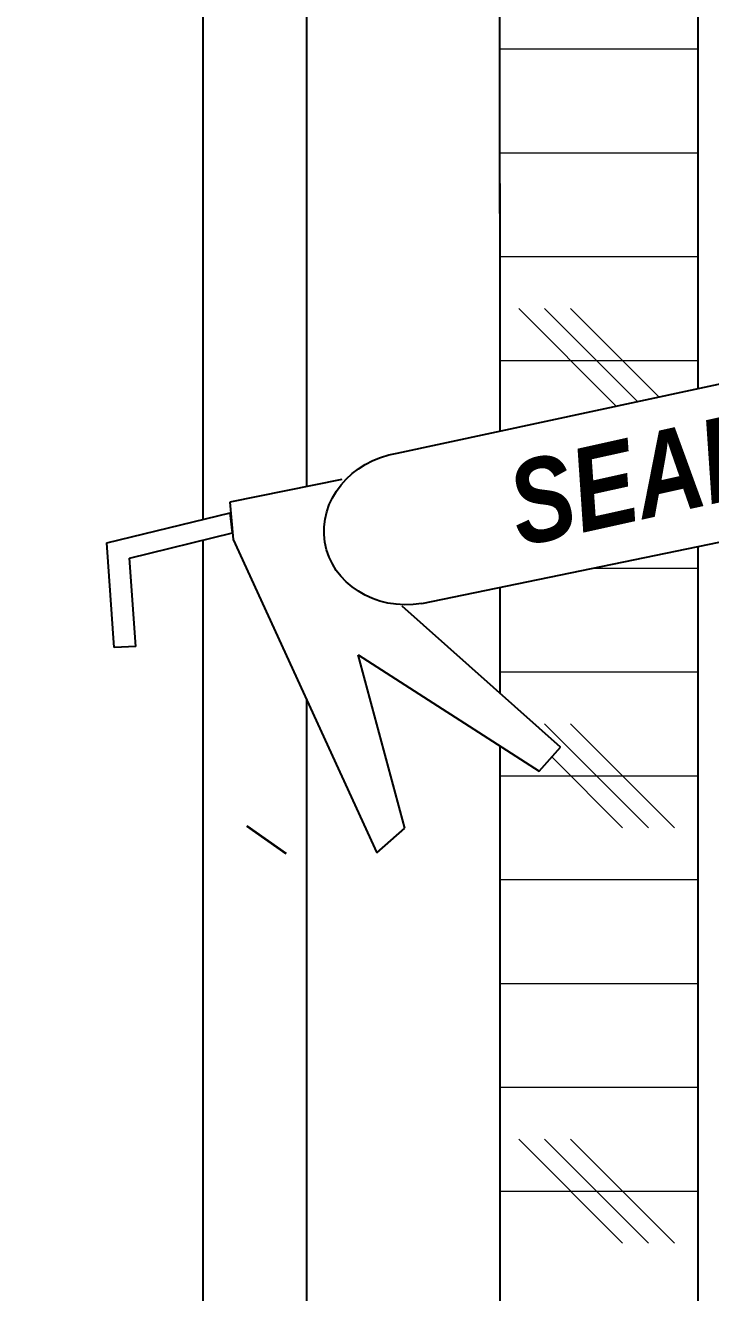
# Model space of a CAD drawing. Header units: inches. Extents: x -20.7 to 76.3, y -55.2 to 19.1.
# Drawn here: x 45.626 to 46.451, y -37.61 to -36.084 of the extents above; entities that cross this region are included whole.
import ezdxf

# ---------------------------------------------------------------- set-up
doc = ezdxf.new("R2010")
doc.units = ezdxf.units.IN
doc.header["$MEASUREMENT"] = 0
for name, color, linetype, lineweight in [('.ATI-DETAIL', 7, 'Continuous', 0), ('.ATI-HATCH', 7, 'Continuous', 0), ('G-ANNO-TTLB', 7, 'Continuous', 0), ('TYVEK', 7, 'Continuous', 0), ('X-REF - TRACED', 7, 'Continuous', 0)]:
    doc.layers.add(name, color=color, linetype=linetype, lineweight=lineweight)

# ---------------------------------------------------------------- blocks, each defined once
blk = doc.blocks.new('Block_678')
at = {"layer": '.ATI-HATCH'}
for points, knots in [([(46.436, -36.5215), (46.436, -36.5215), (46.1976, -36.5727), (46.1976, -36.5727), (46.1976, -36.5727), (46.1952, -32.9897), (46.1952, -32.9897), (46.1952, -32.9897), (46.6667, -33.2602), (46.6667, -33.2602), (46.6667, -33.2602), (46.4362, -33.3964), (46.4362, -33.3964), (46.4362, -33.3964), (46.436, -33.3963), (46.436, -33.3963), (46.436, -33.3963), (46.436, -36.5215), (46.436, -36.5215)], [0, 0, 0, 0, 1, 1, 1, 2, 2, 2, 3, 3, 3, 4, 4, 4, 5, 5, 5, 6, 6, 6, 6]), ([(46.1977, -36.9521), (46.1977, -36.9521), (46.2449, -36.9824), (46.2449, -36.9824), (46.2449, -36.9824), (46.2703, -36.9532), (46.2703, -36.9532), (46.2703, -36.9532), (46.1977, -36.8888), (46.1977, -36.8888), (46.1977, -36.8888), (46.1977, -36.7887), (46.1977, -36.7887), (46.1977, -36.7887), (46.1977, -36.761), (46.1977, -36.761), (46.1977, -36.761), (46.436, -36.7117), (46.436, -36.7117), (46.436, -36.7117), (46.436, -38.9143), (46.436, -38.9143), (46.436, -38.9143), (46.1977, -38.7777), (46.1977, -38.7777), (46.1977, -38.7777), (46.1977, -36.9521), (46.1977, -36.9521)], [0, 0, 0, 0, 1, 1, 1, 2, 2, 2, 3, 3, 3, 4, 4, 4, 5, 5, 5, 6, 6, 6, 7, 7, 7, 8, 8, 8, 9, 9, 9, 9])]:
    blk.add_open_spline(points, degree=3, knots=knots, dxfattribs=at)
at = {"layer": '.ATI-HATCH', "color": 8, "lineweight": 0, "true_color": 0x808080}
for points in [[(46.1973, -36.1126), (46.1973, -36.1126), (46.436, -36.1126), (46.436, -36.1126)], [(46.1974, -36.2376), (46.1974, -36.2376), (46.436, -36.2376), (46.436, -36.2376)], [(46.1975, -36.3626), (46.1975, -36.3626), (46.436, -36.3626), (46.436, -36.3626)], [(46.3376, -36.5426), (46.3376, -36.5426), (46.2201, -36.4252), (46.2201, -36.4252)], [(46.3633, -36.5371), (46.3633, -36.5371), (46.2513, -36.4252), (46.2513, -36.4252)], [(46.389, -36.5316), (46.389, -36.5316), (46.2826, -36.4252), (46.2826, -36.4252)], [(46.1975, -36.4877), (46.1975, -36.4877), (46.436, -36.4877), (46.436, -36.4877)], [(46.31, -36.7378), (46.31, -36.7378), (46.436, -36.7378), (46.436, -36.7378)], [(46.1977, -36.8628), (46.1977, -36.8628), (46.436, -36.8628), (46.436, -36.8628)], [(46.3764, -37.0504), (46.3764, -37.0504), (46.2513, -36.9253), (46.2513, -36.9253)], [(46.4076, -37.0504), (46.4076, -37.0504), (46.2826, -36.9253), (46.2826, -36.9253)], [(46.3451, -37.0504), (46.3451, -37.0504), (46.2599, -36.9652), (46.2599, -36.9652)], [(46.1977, -36.9878), (46.1977, -36.9878), (46.436, -36.9878), (46.436, -36.9878)], [(46.1977, -37.1129), (46.1977, -37.1129), (46.436, -37.1129), (46.436, -37.1129)], [(46.1977, -37.2379), (46.1977, -37.2379), (46.436, -37.2379), (46.436, -37.2379)], [(46.1977, -37.3629), (46.1977, -37.3629), (46.436, -37.3629), (46.436, -37.3629)], [(46.3451, -37.5505), (46.3451, -37.5505), (46.2201, -37.4255), (46.2201, -37.4255)], [(46.3764, -37.5505), (46.3764, -37.5505), (46.2513, -37.4255), (46.2513, -37.4255)], [(46.4076, -37.5505), (46.4076, -37.5505), (46.2826, -37.4255), (46.2826, -37.4255)], [(46.1977, -37.488), (46.1977, -37.488), (46.436, -37.488), (46.436, -37.488)]]:
    blk.add_open_spline(points, degree=3, dxfattribs=at)

msp = doc.modelspace()

# ---------------------------------------------------------------- hatches: boundary and pattern name
at = {"layer": 'G-ANNO-TTLB', "true_color": 0xff00ff, "transparency": 33554687}
h = msp.add_hatch(color=6, dxfattribs=at)
edge = h.paths.add_edge_path()
edge.add_spline(control_points=[(71.8573, -54.9456), (71.8573, -54.9456), (31.1572, -54.9456), (31.1572, -54.9456), (31.1572, -54.9456), (31.1572, -20.8103), (31.1572, -20.8103), (31.1572, -20.8103), (71.8573, -20.8103), (71.8573, -20.8103), (71.8573, -20.8103), (71.8573, -54.9456), (71.8573, -54.9456)], knot_values=[0, 0, 0, 0, 1, 1, 1, 2, 2, 2, 3, 3, 3, 4, 4, 4, 4], degree=3, periodic=0)
edge = h.paths.add_edge_path()
edge.add_spline(control_points=[(31.2823, -20.9353), (31.2823, -20.9353), (31.2823, -54.8205), (31.2823, -54.8205), (31.2823, -54.8205), (71.7322, -54.8205), (71.7322, -54.8205), (71.7322, -54.8205), (71.7322, -20.9353), (71.7322, -20.9353), (71.7322, -20.9353), (31.2823, -20.9353), (31.2823, -20.9353)], knot_values=[0, 0, 0, 0, 1, 1, 1, 2, 2, 2, 3, 3, 3, 4, 4, 4, 4], degree=3, periodic=0)
edge.add_line((31.2823, -20.9353), (31.2823, -20.9353))

# ---------------------------------------------------------------- linework, layer by layer
at = {"layer": '.ATI-DETAIL', "color": 1, "lineweight": 35, "true_color": 0xff0000}
msp.add_line((45.8926, -37.0483), (45.9398, -37.0816), dxfattribs=at)
at = {"layer": 'G-ANNO-TTLB'}
for points in [[(71.8573, -54.9456), (71.8573, -54.9456), (31.1572, -54.9456), (31.1572, -54.9456), (31.1572, -54.9456), (31.1572, -20.8103), (31.1572, -20.8103), (31.1572, -20.8103), (71.8573, -20.8103), (71.8573, -20.8103), (71.8573, -20.8103), (71.8573, -54.9456), (71.8573, -54.9456)], [(31.2823, -20.9353), (31.2823, -20.9353), (31.2823, -54.8205), (31.2823, -54.8205), (31.2823, -54.8205), (71.7322, -54.8205), (71.7322, -54.8205), (71.7322, -54.8205), (71.7322, -20.9353), (71.7322, -20.9353), (71.7322, -20.9353), (31.2823, -20.9353), (31.2823, -20.9353)]]:
    msp.add_open_spline(points, degree=3, knots=[0, 0, 0, 0, 1, 1, 1, 2, 2, 2, 3, 3, 3, 4, 4, 4, 4], dxfattribs=at)
at = {"layer": 'TYVEK', "color": 33, "lineweight": 25, "true_color": 0xcc9966}
for p, q in [((46.1976, -36.5727), (46.1952, -32.9894)), ((45.8394, -33.0544), (45.8394, -36.6793)), ((45.8394, -33.0544), (45.8394, -36.6793)), ((45.9644, -33.1261), (45.9644, -36.6396)), ((46.436, -33.3966), (46.436, -36.5215)), ((45.8394, -36.704), (45.8394, -38.841)), ((45.8394, -36.704), (45.8394, -38.841)), ((46.436, -36.7117), (46.436, -39.1832)), ((46.1977, -36.8888), (46.1977, -36.761)), ((45.9644, -36.8957), (45.9644, -38.9127)), ((46.1977, -38.7777), (46.1977, -36.9521))]:
    msp.add_line(p, q, dxfattribs=at)
at = {"layer": 'TYVEK', "color": 1, "lineweight": 25, "true_color": 0xff0000}
for p, q in [((46.0738, -36.5992), (46.9044, -36.4211)), ((46.1033, -36.7805), (46.94, -36.6075)), ((46.0072, -36.631), (45.8719, -36.6583)), ((45.7238, -36.7075), (45.8723, -36.6713)), ((45.8719, -36.6583), (45.8763, -36.7034)), ((45.8755, -36.6951), (45.8723, -36.6713)), ((45.7511, -36.7256), (45.8755, -36.6951)), ((45.7329, -36.8332), (45.7238, -36.7075)), ((45.8763, -36.7034), (46.0491, -37.0808)), ((45.7589, -36.8323), (45.7511, -36.7256)), ((46.2703, -36.9532), (46.0795, -36.7838)), ((45.7589, -36.8323), (45.7329, -36.8332)), ((46.0827, -37.0509), (46.0265, -36.8421)), ((46.0265, -36.8421), (46.2449, -36.9824)), ((46.2449, -36.9824), (46.2703, -36.9532)), ((46.0491, -37.0808), (46.0827, -37.0509))]:
    msp.add_line(p, q, dxfattribs=at)
msp.add_open_spline([(46.1033, -36.7805), (46.047, -36.7897), (45.9948, -36.7565), (45.9866, -36.7065), (45.9785, -36.6564), (46.0175, -36.6084), (46.0738, -36.5992)], degree=3, knots=[0, 0, 0, 0, 1, 1, 1, 2, 2, 2, 2], dxfattribs=at)
at = {"layer": 'X-REF - TRACED', "color": 1, "lineweight": 25, "true_color": 0xff0000}
for p, q in [((46.0738, -36.5992), (46.9044, -36.4211)), ((46.1033, -36.7805), (46.94, -36.6075)), ((46.0072, -36.631), (45.8719, -36.6583)), ((45.7238, -36.7075), (45.8723, -36.6713)), ((45.8719, -36.6583), (45.8763, -36.7034)), ((45.8755, -36.6951), (45.8723, -36.6713)), ((45.7511, -36.7256), (45.8755, -36.6951)), ((45.7329, -36.8332), (45.7238, -36.7075)), ((45.8763, -36.7034), (46.0491, -37.0808)), ((45.7589, -36.8323), (45.7511, -36.7256)), ((46.2703, -36.9532), (46.0795, -36.7838)), ((45.7589, -36.8323), (45.7329, -36.8332)), ((46.0827, -37.0509), (46.0265, -36.8421)), ((46.0265, -36.8421), (46.2449, -36.9824)), ((46.2449, -36.9824), (46.2703, -36.9532)), ((46.0491, -37.0808), (46.0827, -37.0509))]:
    msp.add_line(p, q, dxfattribs=at)
msp.add_open_spline([(46.1033, -36.7805), (46.047, -36.7897), (45.9948, -36.7565), (45.9866, -36.7065), (45.9785, -36.6564), (46.0175, -36.6084), (46.0738, -36.5992)], degree=3, knots=[0, 0, 0, 0, 1, 1, 1, 2, 2, 2, 2], dxfattribs=at)

# ---------------------------------------------------------------- block references
at = {"layer": '.ATI-HATCH'}
msp.add_blockref('Block_678', (0, 0), dxfattribs=at)

# ---------------------------------------------------------------- texts
at = {"layer": 'TYVEK', "insert": (46.2218, -36.7134), "char_height": 0.2, "attachment_point": 7, "rotation": 12.493}
msp.add_mtext('\\C252;\\c8684676;\\FArial Narrow Bold Italic|b1|i1|c1;\\H0.100246;\\W0.994518;SEALANT', dxfattribs=at)

doc.saveas('drawing.dxf')
